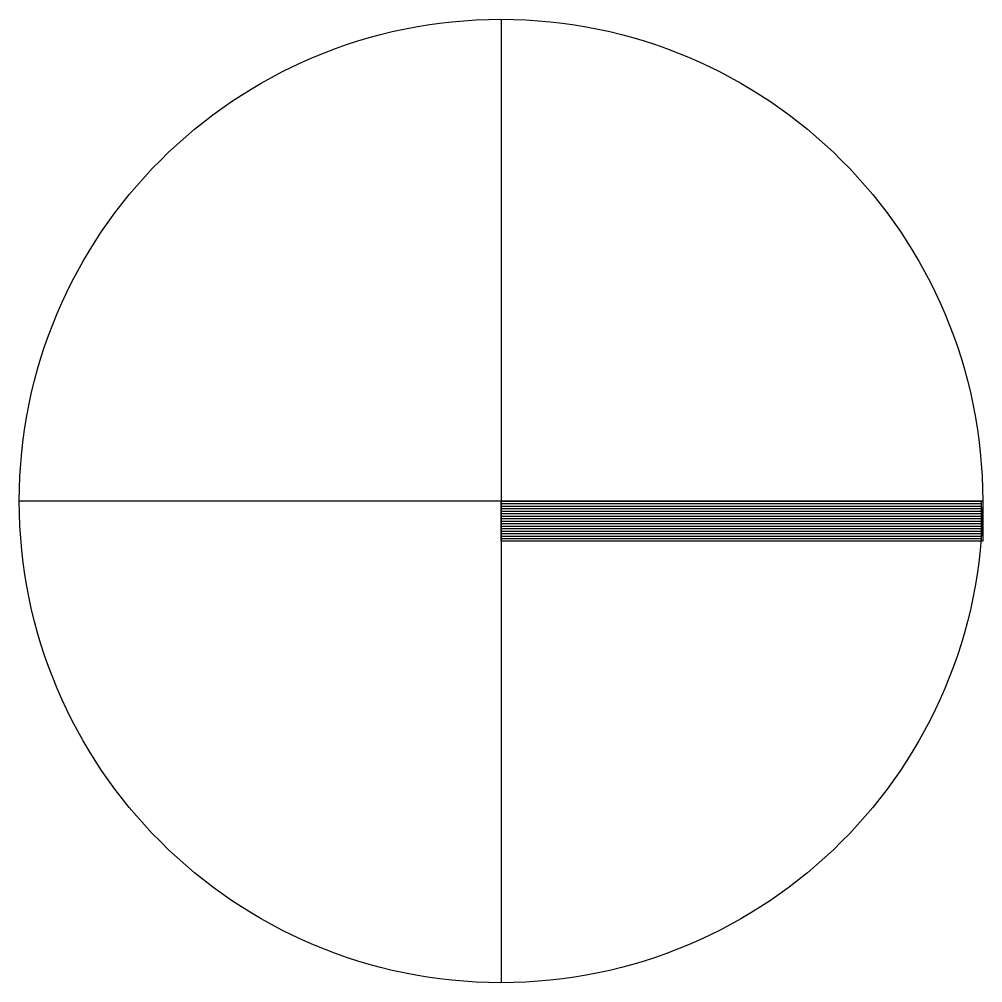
# Model space of a CAD drawing. Header units: metres. Extents: x -0.5 to 0.5, y -0.5 to 0.5.
import ezdxf

# ---------------------------------------------------------------- set-up
doc = ezdxf.new("R2010")
doc.units = ezdxf.units.M

# ---------------------------------------------------------------- blocks, each defined once
blk = doc.blocks.new('*X0')
at = {"color": 0}
for p, q in [((0.125, 0), (0.125, 23.917)), ((0.25, 0), (0.25, 23.917)), ((0.375, 0), (0.375, 23.917)), ((0.5, 0), (0.5, 23.917)), ((0.625, 0), (0.625, 23.917)), ((0.75, 0), (0.75, 23.917)), ((0.875, 0), (0.875, 23.917)), ((1, 0), (1, 23.917)), ((1.125, 0), (1.125, 23.917)), ((1.25, 0), (1.25, 23.917)), ((1.375, 0), (1.375, 23.917)), ((1.5, 0), (1.5, 23.917)), ((1.625, 0), (1.625, 23.917)), ((1.75, 0), (1.75, 23.917)), ((1.875, 0), (1.875, 23.917))]:
    blk.add_line(p, q, dxfattribs=at)

msp = doc.modelspace()

# ---------------------------------------------------------------- linework, layer by layer
for p, q in [((0, 0.5), (0, -0.5)), ((0.5, 0), (-0.5, 0)), ((0.5, 0), (0.5, -0.0417)), ((0.5, -0.0417), (0, -0.0417))]:
    msp.add_line(p, q)
msp.add_lwpolyline([(0, 0), (0.4983, 0), (0.4983, -0.0417), (0, -0.0417)], close=True)
msp.add_circle((0, 0), 0.5)

# ---------------------------------------------------------------- block references
at = {"xscale": 0.02083333333333333, "yscale": 0.02083333333333333, "zscale": 0.02083333333333333, "rotation": 270}
msp.add_blockref('*X0', (0, 0), dxfattribs=at)

doc.saveas('drawing.dxf')
